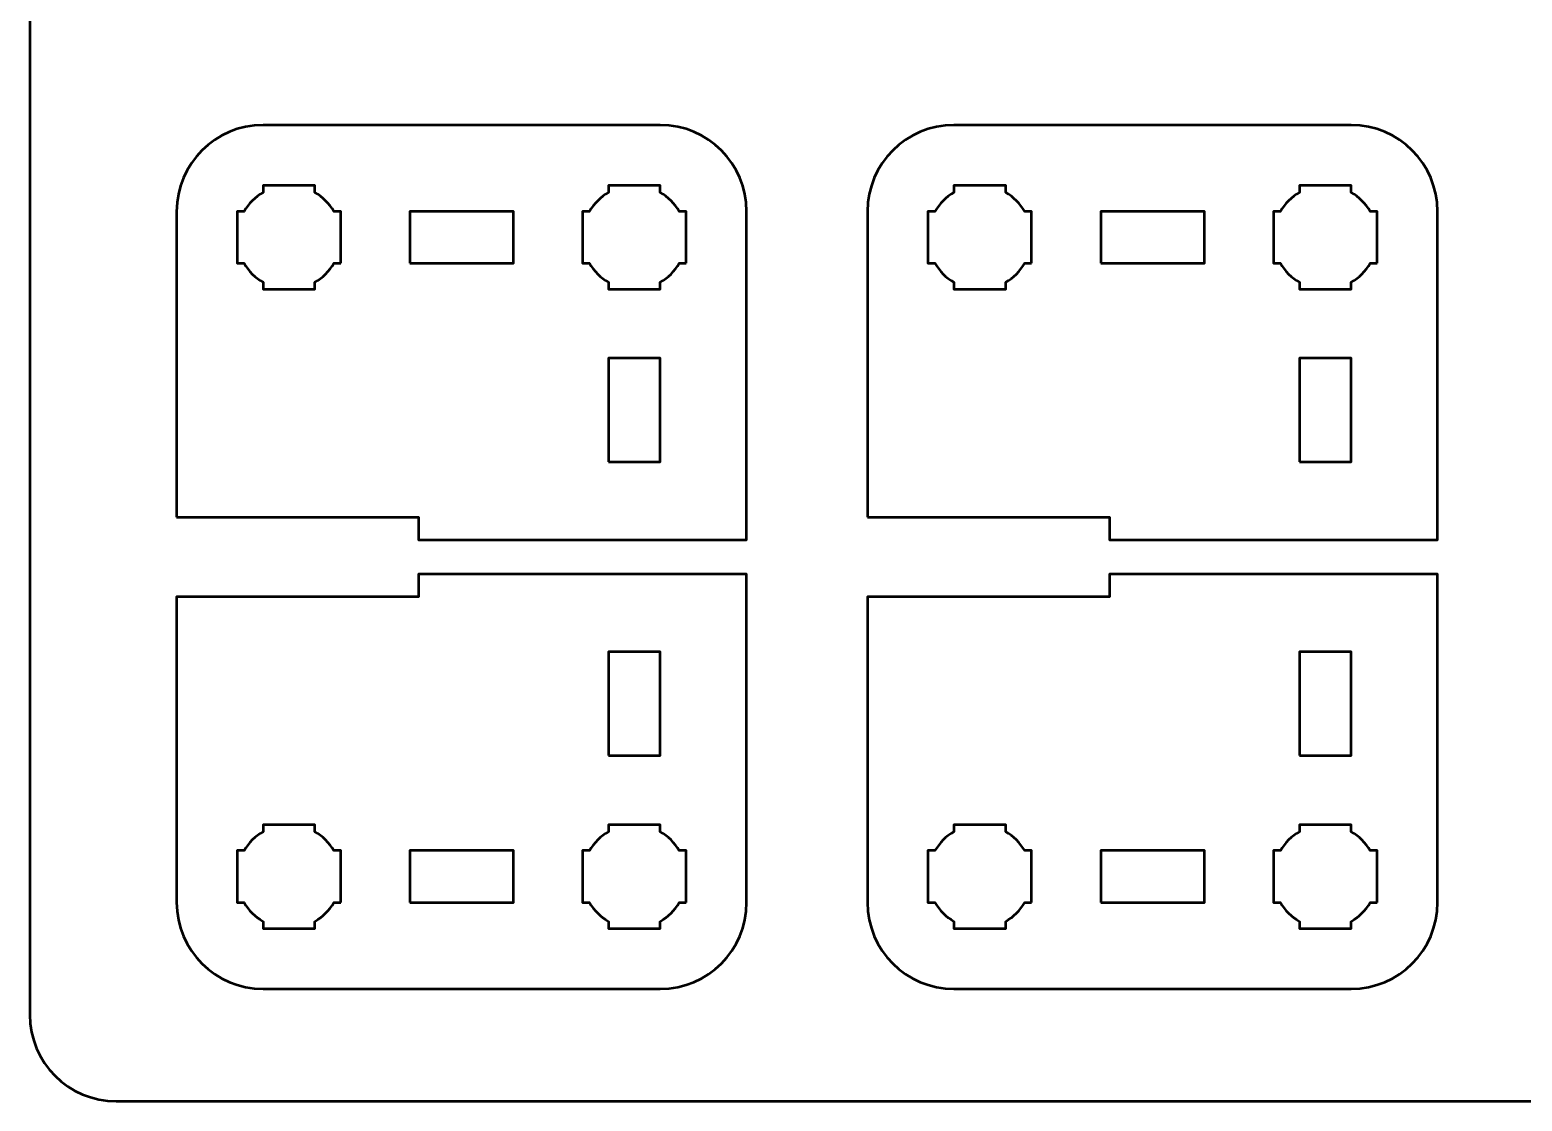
# Model space of a CAD drawing. Header units: centimetres. Extents: x -21 to 0, y -29.7 to 0.
# Drawn here: x -21 to -12.36, y -29.7 to -23.5 of the extents above; entities that cross this region are included whole.
import ezdxf

# ---------------------------------------------------------------- set-up
doc = ezdxf.new("R2010")
doc.units = ezdxf.units.CM
doc.header["$MEASUREMENT"] = 0
doc.layers.add('Layer 1', color=7, linetype='Continuous')

msp = doc.modelspace()

# ---------------------------------------------------------------- linework, layer by layer
at = {"layer": 'Layer 1', "color": 22, "lineweight": 53}
msp.add_open_spline([(-21.00003, -29.19995), (-21.00003, -29.19995), (-21.00003, -0.49992), (-21.00003, -0.49992), (-21.00003, -0.49992), (-21.00003, -0.22295), (-20.77694, 0.00004), (-20.49994, 0.00004), (-20.49994, 0.00004), (-20.49994, 0.00004), (-0.50008, 0.00004), (-0.50008, 0.00004), (-0.50008, 0.00004), (-0.22294, 0.00004), (0.00002, -0.22295), (0.00002, -0.49992), (0.00002, -0.49992), (0.00002, -0.49992), (0.00002, -29.19995), (0.00002, -29.19995), (0.00002, -29.19995), (0.00002, -29.47695), (-0.22294, -29.70004), (-0.50008, -29.70004), (-0.50008, -29.70004), (-0.50008, -29.70004), (-20.49994, -29.70004), (-20.49994, -29.70004), (-20.49994, -29.70004), (-20.77694, -29.70004), (-21.00003, -29.47695), (-21.00003, -29.19995)], degree=3, knots=[0, 0, 0, 0, 0.125, 0.125, 0.125, 0.125, 0.25, 0.25, 0.25, 0.25, 0.375, 0.375, 0.375, 0.375, 0.5, 0.5, 0.5, 0.5, 0.625, 0.625, 0.625, 0.625, 0.75, 0.75, 0.75, 0.75, 0.875, 0.875, 0.875, 0.875, 1, 1, 1, 1], dxfattribs=at)
at = {"layer": 'Layer 1', "color": 114, "lineweight": 53}
for points in [[(-20.15003, -26.319), (-20.15003, -26.319), (-20.15003, -24.55007), (-20.15003, -24.55007), (-20.15003, -24.55007), (-20.15003, -24.27293), (-19.92694, -24.04997), (-19.64994, -24.04997), (-19.64994, -24.04997), (-19.64994, -24.04997), (-17.35007, -24.04997), (-17.35007, -24.04997), (-17.35007, -24.04997), (-17.07293, -24.04997), (-16.84997, -24.27293), (-16.84997, -24.55007), (-16.84997, -24.55007), (-16.84997, -24.55007), (-16.84997, -26.45), (-16.84997, -26.45), (-16.84997, -26.45), (-16.84997, -26.45), (-18.75, -26.45), (-18.75, -26.45), (-18.75, -26.45), (-18.75, -26.45), (-18.75, -26.319), (-18.75, -26.319), (-18.75, -26.319), (-18.75, -26.319), (-20.15003, -26.319), (-20.15003, -26.319)], [(-16.15003, -26.319), (-16.15003, -26.319), (-16.15003, -24.55007), (-16.15003, -24.55007), (-16.15003, -24.55007), (-16.15003, -24.27293), (-15.92694, -24.04997), (-15.64994, -24.04997), (-15.64994, -24.04997), (-15.64994, -24.04997), (-13.35007, -24.04997), (-13.35007, -24.04997), (-13.35007, -24.04997), (-13.07293, -24.04997), (-12.84997, -24.27293), (-12.84997, -24.55007), (-12.84997, -24.55007), (-12.84997, -24.55007), (-12.84997, -26.45), (-12.84997, -26.45), (-12.84997, -26.45), (-12.84997, -26.45), (-14.75, -26.45), (-14.75, -26.45), (-14.75, -26.45), (-14.75, -26.45), (-14.75, -26.319), (-14.75, -26.319), (-14.75, -26.319), (-14.75, -26.319), (-16.15003, -26.319), (-16.15003, -26.319)], [(-20.15003, -28.54994), (-20.15003, -28.54994), (-20.15003, -26.781), (-20.15003, -26.781), (-20.15003, -26.781), (-20.15003, -26.781), (-18.75, -26.781), (-18.75, -26.781), (-18.75, -26.781), (-18.75, -26.781), (-18.75, -26.65), (-18.75, -26.65), (-18.75, -26.65), (-18.75, -26.65), (-16.84997, -26.65), (-16.84997, -26.65), (-16.84997, -26.65), (-16.84997, -26.65), (-16.84997, -28.54994), (-16.84997, -28.54994), (-16.84997, -28.54994), (-16.84997, -28.82694), (-17.07293, -29.05003), (-17.35007, -29.05003), (-17.35007, -29.05003), (-17.35007, -29.05003), (-19.64994, -29.05003), (-19.64994, -29.05003), (-19.64994, -29.05003), (-19.92694, -29.05003), (-20.15003, -28.82694), (-20.15003, -28.54994)], [(-16.15003, -28.54994), (-16.15003, -28.54994), (-16.15003, -26.781), (-16.15003, -26.781), (-16.15003, -26.781), (-16.15003, -26.781), (-14.75, -26.781), (-14.75, -26.781), (-14.75, -26.781), (-14.75, -26.781), (-14.75, -26.65), (-14.75, -26.65), (-14.75, -26.65), (-14.75, -26.65), (-12.84997, -26.65), (-12.84997, -26.65), (-12.84997, -26.65), (-12.84997, -26.65), (-12.84997, -28.54994), (-12.84997, -28.54994), (-12.84997, -28.54994), (-12.84997, -28.82694), (-13.07293, -29.05003), (-13.35007, -29.05003), (-13.35007, -29.05003), (-13.35007, -29.05003), (-15.64994, -29.05003), (-15.64994, -29.05003), (-15.64994, -29.05003), (-15.92694, -29.05003), (-16.15003, -28.82694), (-16.15003, -28.54994)]]:
    msp.add_open_spline(points, degree=3, knots=[0, 0, 0, 0, 0.125, 0.125, 0.125, 0.125, 0.25, 0.25, 0.25, 0.25, 0.375, 0.375, 0.375, 0.375, 0.5, 0.5, 0.5, 0.5, 0.625, 0.625, 0.625, 0.625, 0.75, 0.75, 0.75, 0.75, 0.875, 0.875, 0.875, 0.875, 1, 1, 1, 1], dxfattribs=at)
at = {"layer": 'Layer 1', "lineweight": 53}
for points, knots in [([(-19.2, -24.85007), (-19.2, -24.85007), (-19.24011, -24.85007), (-19.24011, -24.85007), (-19.24011, -24.85007), (-19.26643, -24.89554), (-19.30446, -24.93343), (-19.34993, -24.95989), (-19.34993, -24.95989), (-19.34993, -24.95989), (-19.34993, -25), (-19.34993, -25), (-19.34993, -25), (-19.34993, -25), (-19.5, -25), (-19.5, -25), (-19.5, -25), (-19.5, -25), (-19.64994, -25), (-19.64994, -25), (-19.64994, -25), (-19.64994, -25), (-19.64994, -24.95989), (-19.64994, -24.95989), (-19.64994, -24.95989), (-19.69555, -24.93343), (-19.73347, -24.89554), (-19.75979, -24.85007), (-19.75979, -24.85007), (-19.75979, -24.85007), (-19.80001, -24.85007), (-19.80001, -24.85007), (-19.80001, -24.85007), (-19.80001, -24.85007), (-19.80001, -24.7), (-19.80001, -24.7), (-19.80001, -24.7), (-19.80001, -24.7), (-19.80001, -24.55007), (-19.80001, -24.55007), (-19.80001, -24.55007), (-19.80001, -24.55007), (-19.75979, -24.55007), (-19.75979, -24.55007), (-19.75979, -24.55007), (-19.73347, -24.50445), (-19.69555, -24.46653), (-19.64994, -24.44021), (-19.64994, -24.44021), (-19.64994, -24.44021), (-19.64994, -24.4), (-19.64994, -24.4), (-19.64994, -24.4), (-19.64994, -24.4), (-19.5, -24.4), (-19.5, -24.4), (-19.5, -24.4), (-19.5, -24.4), (-19.34993, -24.4), (-19.34993, -24.4), (-19.34993, -24.4), (-19.34993, -24.4), (-19.34993, -24.44021), (-19.34993, -24.44021), (-19.34993, -24.44021), (-19.30446, -24.46653), (-19.26643, -24.50445), (-19.24011, -24.55007), (-19.24011, -24.55007), (-19.24011, -24.55007), (-19.2, -24.55007), (-19.2, -24.55007), (-19.2, -24.55007), (-19.2, -24.55007), (-19.2, -24.7), (-19.2, -24.7), (-19.2, -24.7), (-19.2, -24.7), (-19.2, -24.85007), (-19.2, -24.85007)], [0, 0, 0, 0, 0.05, 0.05, 0.05, 0.05, 0.1, 0.1, 0.1, 0.1, 0.15, 0.15, 0.15, 0.15, 0.2, 0.2, 0.2, 0.2, 0.25, 0.25, 0.25, 0.25, 0.3, 0.3, 0.3, 0.3, 0.35, 0.35, 0.35, 0.35, 0.4, 0.4, 0.4, 0.4, 0.45, 0.45, 0.45, 0.45, 0.5, 0.5, 0.5, 0.5, 0.55, 0.55, 0.55, 0.55, 0.6, 0.6, 0.6, 0.6, 0.65, 0.65, 0.65, 0.65, 0.7, 0.7, 0.7, 0.7, 0.75, 0.75, 0.75, 0.75, 0.8, 0.8, 0.8, 0.8, 0.85, 0.85, 0.85, 0.85, 0.9, 0.9, 0.9, 0.9, 0.95, 0.95, 0.95, 0.95, 1, 1, 1, 1]), ([(-17.19993, -24.85007), (-17.19993, -24.85007), (-17.24018, -24.85007), (-17.24018, -24.85007), (-17.24018, -24.85007), (-17.2665, -24.89554), (-17.30453, -24.93343), (-17.35, -24.95989), (-17.35, -24.95989), (-17.35, -24.95989), (-17.35, -25), (-17.35, -25), (-17.35, -25), (-17.35, -25), (-17.49993, -25), (-17.49993, -25), (-17.49993, -25), (-17.49993, -25), (-17.65, -25), (-17.65, -25), (-17.65, -25), (-17.65, -25), (-17.65, -24.95989), (-17.65, -24.95989), (-17.65, -24.95989), (-17.69548, -24.93343), (-17.73351, -24.89554), (-17.75982, -24.85007), (-17.75982, -24.85007), (-17.75982, -24.85007), (-17.79993, -24.85007), (-17.79993, -24.85007), (-17.79993, -24.85007), (-17.79993, -24.85007), (-17.79993, -24.7), (-17.79993, -24.7), (-17.79993, -24.7), (-17.79993, -24.7), (-17.79993, -24.55007), (-17.79993, -24.55007), (-17.79993, -24.55007), (-17.79993, -24.55007), (-17.75982, -24.55007), (-17.75982, -24.55007), (-17.75982, -24.55007), (-17.73351, -24.50445), (-17.69548, -24.46653), (-17.65, -24.44021), (-17.65, -24.44021), (-17.65, -24.44021), (-17.65, -24.4), (-17.65, -24.4), (-17.65, -24.4), (-17.65, -24.4), (-17.49993, -24.4), (-17.49993, -24.4), (-17.49993, -24.4), (-17.49993, -24.4), (-17.35, -24.4), (-17.35, -24.4), (-17.35, -24.4), (-17.35, -24.4), (-17.35, -24.44021), (-17.35, -24.44021), (-17.35, -24.44021), (-17.30453, -24.46653), (-17.2665, -24.50445), (-17.24018, -24.55007), (-17.24018, -24.55007), (-17.24018, -24.55007), (-17.19993, -24.55007), (-17.19993, -24.55007), (-17.19993, -24.55007), (-17.19993, -24.55007), (-17.19993, -24.7), (-17.19993, -24.7), (-17.19993, -24.7), (-17.19993, -24.7), (-17.19993, -24.85007), (-17.19993, -24.85007)], [0, 0, 0, 0, 0.05, 0.05, 0.05, 0.05, 0.1, 0.1, 0.1, 0.1, 0.15, 0.15, 0.15, 0.15, 0.2, 0.2, 0.2, 0.2, 0.25, 0.25, 0.25, 0.25, 0.3, 0.3, 0.3, 0.3, 0.35, 0.35, 0.35, 0.35, 0.4, 0.4, 0.4, 0.4, 0.45, 0.45, 0.45, 0.45, 0.5, 0.5, 0.5, 0.5, 0.55, 0.55, 0.55, 0.55, 0.6, 0.6, 0.6, 0.6, 0.65, 0.65, 0.65, 0.65, 0.7, 0.7, 0.7, 0.7, 0.75, 0.75, 0.75, 0.75, 0.8, 0.8, 0.8, 0.8, 0.85, 0.85, 0.85, 0.85, 0.9, 0.9, 0.9, 0.9, 0.95, 0.95, 0.95, 0.95, 1, 1, 1, 1]), ([(-15.2, -24.85007), (-15.2, -24.85007), (-15.24011, -24.85007), (-15.24011, -24.85007), (-15.24011, -24.85007), (-15.26643, -24.89554), (-15.30446, -24.93343), (-15.34993, -24.95989), (-15.34993, -24.95989), (-15.34993, -24.95989), (-15.34993, -25), (-15.34993, -25), (-15.34993, -25), (-15.34993, -25), (-15.5, -25), (-15.5, -25), (-15.5, -25), (-15.5, -25), (-15.64994, -25), (-15.64994, -25), (-15.64994, -25), (-15.64994, -25), (-15.64994, -24.95989), (-15.64994, -24.95989), (-15.64994, -24.95989), (-15.69555, -24.93343), (-15.73347, -24.89554), (-15.75979, -24.85007), (-15.75979, -24.85007), (-15.75979, -24.85007), (-15.80001, -24.85007), (-15.80001, -24.85007), (-15.80001, -24.85007), (-15.80001, -24.85007), (-15.80001, -24.7), (-15.80001, -24.7), (-15.80001, -24.7), (-15.80001, -24.7), (-15.80001, -24.55007), (-15.80001, -24.55007), (-15.80001, -24.55007), (-15.80001, -24.55007), (-15.75979, -24.55007), (-15.75979, -24.55007), (-15.75979, -24.55007), (-15.73347, -24.50445), (-15.69555, -24.46653), (-15.64994, -24.44021), (-15.64994, -24.44021), (-15.64994, -24.44021), (-15.64994, -24.4), (-15.64994, -24.4), (-15.64994, -24.4), (-15.64994, -24.4), (-15.5, -24.4), (-15.5, -24.4), (-15.5, -24.4), (-15.5, -24.4), (-15.34993, -24.4), (-15.34993, -24.4), (-15.34993, -24.4), (-15.34993, -24.4), (-15.34993, -24.44021), (-15.34993, -24.44021), (-15.34993, -24.44021), (-15.30446, -24.46653), (-15.26643, -24.50445), (-15.24011, -24.55007), (-15.24011, -24.55007), (-15.24011, -24.55007), (-15.2, -24.55007), (-15.2, -24.55007), (-15.2, -24.55007), (-15.2, -24.55007), (-15.2, -24.7), (-15.2, -24.7), (-15.2, -24.7), (-15.2, -24.7), (-15.2, -24.85007), (-15.2, -24.85007)], [0, 0, 0, 0, 0.05, 0.05, 0.05, 0.05, 0.1, 0.1, 0.1, 0.1, 0.15, 0.15, 0.15, 0.15, 0.2, 0.2, 0.2, 0.2, 0.25, 0.25, 0.25, 0.25, 0.3, 0.3, 0.3, 0.3, 0.35, 0.35, 0.35, 0.35, 0.4, 0.4, 0.4, 0.4, 0.45, 0.45, 0.45, 0.45, 0.5, 0.5, 0.5, 0.5, 0.55, 0.55, 0.55, 0.55, 0.6, 0.6, 0.6, 0.6, 0.65, 0.65, 0.65, 0.65, 0.7, 0.7, 0.7, 0.7, 0.75, 0.75, 0.75, 0.75, 0.8, 0.8, 0.8, 0.8, 0.85, 0.85, 0.85, 0.85, 0.9, 0.9, 0.9, 0.9, 0.95, 0.95, 0.95, 0.95, 1, 1, 1, 1]), ([(-13.19993, -24.85007), (-13.19993, -24.85007), (-13.24018, -24.85007), (-13.24018, -24.85007), (-13.24018, -24.85007), (-13.2665, -24.89554), (-13.30453, -24.93343), (-13.35, -24.95989), (-13.35, -24.95989), (-13.35, -24.95989), (-13.35, -25), (-13.35, -25), (-13.35, -25), (-13.35, -25), (-13.49993, -25), (-13.49993, -25), (-13.49993, -25), (-13.49993, -25), (-13.65, -25), (-13.65, -25), (-13.65, -25), (-13.65, -25), (-13.65, -24.95989), (-13.65, -24.95989), (-13.65, -24.95989), (-13.69548, -24.93343), (-13.73351, -24.89554), (-13.75982, -24.85007), (-13.75982, -24.85007), (-13.75982, -24.85007), (-13.79993, -24.85007), (-13.79993, -24.85007), (-13.79993, -24.85007), (-13.79993, -24.85007), (-13.79993, -24.7), (-13.79993, -24.7), (-13.79993, -24.7), (-13.79993, -24.7), (-13.79993, -24.55007), (-13.79993, -24.55007), (-13.79993, -24.55007), (-13.79993, -24.55007), (-13.75982, -24.55007), (-13.75982, -24.55007), (-13.75982, -24.55007), (-13.73351, -24.50445), (-13.69548, -24.46653), (-13.65, -24.44021), (-13.65, -24.44021), (-13.65, -24.44021), (-13.65, -24.4), (-13.65, -24.4), (-13.65, -24.4), (-13.65, -24.4), (-13.49993, -24.4), (-13.49993, -24.4), (-13.49993, -24.4), (-13.49993, -24.4), (-13.35, -24.4), (-13.35, -24.4), (-13.35, -24.4), (-13.35, -24.4), (-13.35, -24.44021), (-13.35, -24.44021), (-13.35, -24.44021), (-13.30453, -24.46653), (-13.2665, -24.50445), (-13.24018, -24.55007), (-13.24018, -24.55007), (-13.24018, -24.55007), (-13.19993, -24.55007), (-13.19993, -24.55007), (-13.19993, -24.55007), (-13.19993, -24.55007), (-13.19993, -24.7), (-13.19993, -24.7), (-13.19993, -24.7), (-13.19993, -24.7), (-13.19993, -24.85007), (-13.19993, -24.85007)], [0, 0, 0, 0, 0.05, 0.05, 0.05, 0.05, 0.1, 0.1, 0.1, 0.1, 0.15, 0.15, 0.15, 0.15, 0.2, 0.2, 0.2, 0.2, 0.25, 0.25, 0.25, 0.25, 0.3, 0.3, 0.3, 0.3, 0.35, 0.35, 0.35, 0.35, 0.4, 0.4, 0.4, 0.4, 0.45, 0.45, 0.45, 0.45, 0.5, 0.5, 0.5, 0.5, 0.55, 0.55, 0.55, 0.55, 0.6, 0.6, 0.6, 0.6, 0.65, 0.65, 0.65, 0.65, 0.7, 0.7, 0.7, 0.7, 0.75, 0.75, 0.75, 0.75, 0.8, 0.8, 0.8, 0.8, 0.85, 0.85, 0.85, 0.85, 0.9, 0.9, 0.9, 0.9, 0.95, 0.95, 0.95, 0.95, 1, 1, 1, 1]), ([(-18.79999, -24.85007), (-18.79999, -24.85007), (-18.79999, -24.55007), (-18.79999, -24.55007), (-18.79999, -24.55007), (-18.79999, -24.55007), (-18.19998, -24.55007), (-18.19998, -24.55007), (-18.19998, -24.55007), (-18.19998, -24.55007), (-18.19998, -24.85007), (-18.19998, -24.85007), (-18.19998, -24.85007), (-18.19998, -24.85007), (-18.79999, -24.85007), (-18.79999, -24.85007)], [0, 0, 0, 0, 0.25, 0.25, 0.25, 0.25, 0.5, 0.5, 0.5, 0.5, 0.75, 0.75, 0.75, 0.75, 1, 1, 1, 1]), ([(-14.79999, -24.85007), (-14.79999, -24.85007), (-14.79999, -24.55007), (-14.79999, -24.55007), (-14.79999, -24.55007), (-14.79999, -24.55007), (-14.19998, -24.55007), (-14.19998, -24.55007), (-14.19998, -24.55007), (-14.19998, -24.55007), (-14.19998, -24.85007), (-14.19998, -24.85007), (-14.19998, -24.85007), (-14.19998, -24.85007), (-14.79999, -24.85007), (-14.79999, -24.85007)], [0, 0, 0, 0, 0.25, 0.25, 0.25, 0.25, 0.5, 0.5, 0.5, 0.5, 0.75, 0.75, 0.75, 0.75, 1, 1, 1, 1]), ([(-17.65, -26.00002), (-17.65, -26.00002), (-17.65, -25.40002), (-17.65, -25.40002), (-17.65, -25.40002), (-17.65, -25.40002), (-17.35, -25.40002), (-17.35, -25.40002), (-17.35, -25.40002), (-17.35, -25.40002), (-17.35, -26.00002), (-17.35, -26.00002), (-17.35, -26.00002), (-17.35, -26.00002), (-17.65, -26.00002), (-17.65, -26.00002)], [0, 0, 0, 0, 0.25, 0.25, 0.25, 0.25, 0.5, 0.5, 0.5, 0.5, 0.75, 0.75, 0.75, 0.75, 1, 1, 1, 1]), ([(-13.65, -26.00002), (-13.65, -26.00002), (-13.65, -25.40002), (-13.65, -25.40002), (-13.65, -25.40002), (-13.65, -25.40002), (-13.35, -25.40002), (-13.35, -25.40002), (-13.35, -25.40002), (-13.35, -25.40002), (-13.35, -26.00002), (-13.35, -26.00002), (-13.35, -26.00002), (-13.35, -26.00002), (-13.65, -26.00002), (-13.65, -26.00002)], [0, 0, 0, 0, 0.25, 0.25, 0.25, 0.25, 0.5, 0.5, 0.5, 0.5, 0.75, 0.75, 0.75, 0.75, 1, 1, 1, 1]), ([(-17.65, -27.69999), (-17.65, -27.69999), (-17.65, -27.09998), (-17.65, -27.09998), (-17.65, -27.09998), (-17.65, -27.09998), (-17.35, -27.09998), (-17.35, -27.09998), (-17.35, -27.09998), (-17.35, -27.09998), (-17.35, -27.69999), (-17.35, -27.69999), (-17.35, -27.69999), (-17.35, -27.69999), (-17.65, -27.69999), (-17.65, -27.69999)], [0, 0, 0, 0, 0.25, 0.25, 0.25, 0.25, 0.5, 0.5, 0.5, 0.5, 0.75, 0.75, 0.75, 0.75, 1, 1, 1, 1]), ([(-13.65, -27.69999), (-13.65, -27.69999), (-13.65, -27.09998), (-13.65, -27.09998), (-13.65, -27.09998), (-13.65, -27.09998), (-13.35, -27.09998), (-13.35, -27.09998), (-13.35, -27.09998), (-13.35, -27.09998), (-13.35, -27.69999), (-13.35, -27.69999), (-13.35, -27.69999), (-13.35, -27.69999), (-13.65, -27.69999), (-13.65, -27.69999)], [0, 0, 0, 0, 0.25, 0.25, 0.25, 0.25, 0.5, 0.5, 0.5, 0.5, 0.75, 0.75, 0.75, 0.75, 1, 1, 1, 1]), ([(-19.2, -28.54994), (-19.2, -28.54994), (-19.24011, -28.54994), (-19.24011, -28.54994), (-19.24011, -28.54994), (-19.26643, -28.59555), (-19.30446, -28.63347), (-19.34993, -28.65979), (-19.34993, -28.65979), (-19.34993, -28.65979), (-19.34993, -28.70001), (-19.34993, -28.70001), (-19.34993, -28.70001), (-19.34993, -28.70001), (-19.5, -28.70001), (-19.5, -28.70001), (-19.5, -28.70001), (-19.5, -28.70001), (-19.64994, -28.70001), (-19.64994, -28.70001), (-19.64994, -28.70001), (-19.64994, -28.70001), (-19.64994, -28.65979), (-19.64994, -28.65979), (-19.64994, -28.65979), (-19.69555, -28.63347), (-19.73347, -28.59555), (-19.75979, -28.54994), (-19.75979, -28.54994), (-19.75979, -28.54994), (-19.80001, -28.54994), (-19.80001, -28.54994), (-19.80001, -28.54994), (-19.80001, -28.54994), (-19.80001, -28.40001), (-19.80001, -28.40001), (-19.80001, -28.40001), (-19.80001, -28.40001), (-19.80001, -28.24993), (-19.80001, -28.24993), (-19.80001, -28.24993), (-19.80001, -28.24993), (-19.75979, -28.24993), (-19.75979, -28.24993), (-19.75979, -28.24993), (-19.73347, -28.20446), (-19.69555, -28.16643), (-19.64994, -28.14011), (-19.64994, -28.14011), (-19.64994, -28.14011), (-19.64994, -28.1), (-19.64994, -28.1), (-19.64994, -28.1), (-19.64994, -28.1), (-19.5, -28.1), (-19.5, -28.1), (-19.5, -28.1), (-19.5, -28.1), (-19.34993, -28.1), (-19.34993, -28.1), (-19.34993, -28.1), (-19.34993, -28.1), (-19.34993, -28.14011), (-19.34993, -28.14011), (-19.34993, -28.14011), (-19.30446, -28.16643), (-19.26643, -28.20446), (-19.24011, -28.24993), (-19.24011, -28.24993), (-19.24011, -28.24993), (-19.2, -28.24993), (-19.2, -28.24993), (-19.2, -28.24993), (-19.2, -28.24993), (-19.2, -28.40001), (-19.2, -28.40001), (-19.2, -28.40001), (-19.2, -28.40001), (-19.2, -28.54994), (-19.2, -28.54994)], [0, 0, 0, 0, 0.05, 0.05, 0.05, 0.05, 0.1, 0.1, 0.1, 0.1, 0.15, 0.15, 0.15, 0.15, 0.2, 0.2, 0.2, 0.2, 0.25, 0.25, 0.25, 0.25, 0.3, 0.3, 0.3, 0.3, 0.35, 0.35, 0.35, 0.35, 0.4, 0.4, 0.4, 0.4, 0.45, 0.45, 0.45, 0.45, 0.5, 0.5, 0.5, 0.5, 0.55, 0.55, 0.55, 0.55, 0.6, 0.6, 0.6, 0.6, 0.65, 0.65, 0.65, 0.65, 0.7, 0.7, 0.7, 0.7, 0.75, 0.75, 0.75, 0.75, 0.8, 0.8, 0.8, 0.8, 0.85, 0.85, 0.85, 0.85, 0.9, 0.9, 0.9, 0.9, 0.95, 0.95, 0.95, 0.95, 1, 1, 1, 1]), ([(-17.19993, -28.54994), (-17.19993, -28.54994), (-17.24018, -28.54994), (-17.24018, -28.54994), (-17.24018, -28.54994), (-17.2665, -28.59555), (-17.30453, -28.63347), (-17.35, -28.65979), (-17.35, -28.65979), (-17.35, -28.65979), (-17.35, -28.70001), (-17.35, -28.70001), (-17.35, -28.70001), (-17.35, -28.70001), (-17.49993, -28.70001), (-17.49993, -28.70001), (-17.49993, -28.70001), (-17.49993, -28.70001), (-17.65, -28.70001), (-17.65, -28.70001), (-17.65, -28.70001), (-17.65, -28.70001), (-17.65, -28.65979), (-17.65, -28.65979), (-17.65, -28.65979), (-17.69548, -28.63347), (-17.73351, -28.59555), (-17.75982, -28.54994), (-17.75982, -28.54994), (-17.75982, -28.54994), (-17.79993, -28.54994), (-17.79993, -28.54994), (-17.79993, -28.54994), (-17.79993, -28.54994), (-17.79993, -28.40001), (-17.79993, -28.40001), (-17.79993, -28.40001), (-17.79993, -28.40001), (-17.79993, -28.24993), (-17.79993, -28.24993), (-17.79993, -28.24993), (-17.79993, -28.24993), (-17.75982, -28.24993), (-17.75982, -28.24993), (-17.75982, -28.24993), (-17.73351, -28.20446), (-17.69548, -28.16643), (-17.65, -28.14011), (-17.65, -28.14011), (-17.65, -28.14011), (-17.65, -28.1), (-17.65, -28.1), (-17.65, -28.1), (-17.65, -28.1), (-17.49993, -28.1), (-17.49993, -28.1), (-17.49993, -28.1), (-17.49993, -28.1), (-17.35, -28.1), (-17.35, -28.1), (-17.35, -28.1), (-17.35, -28.1), (-17.35, -28.14011), (-17.35, -28.14011), (-17.35, -28.14011), (-17.30453, -28.16643), (-17.2665, -28.20446), (-17.24018, -28.24993), (-17.24018, -28.24993), (-17.24018, -28.24993), (-17.19993, -28.24993), (-17.19993, -28.24993), (-17.19993, -28.24993), (-17.19993, -28.24993), (-17.19993, -28.40001), (-17.19993, -28.40001), (-17.19993, -28.40001), (-17.19993, -28.40001), (-17.19993, -28.54994), (-17.19993, -28.54994)], [0, 0, 0, 0, 0.05, 0.05, 0.05, 0.05, 0.1, 0.1, 0.1, 0.1, 0.15, 0.15, 0.15, 0.15, 0.2, 0.2, 0.2, 0.2, 0.25, 0.25, 0.25, 0.25, 0.3, 0.3, 0.3, 0.3, 0.35, 0.35, 0.35, 0.35, 0.4, 0.4, 0.4, 0.4, 0.45, 0.45, 0.45, 0.45, 0.5, 0.5, 0.5, 0.5, 0.55, 0.55, 0.55, 0.55, 0.6, 0.6, 0.6, 0.6, 0.65, 0.65, 0.65, 0.65, 0.7, 0.7, 0.7, 0.7, 0.75, 0.75, 0.75, 0.75, 0.8, 0.8, 0.8, 0.8, 0.85, 0.85, 0.85, 0.85, 0.9, 0.9, 0.9, 0.9, 0.95, 0.95, 0.95, 0.95, 1, 1, 1, 1]), ([(-15.2, -28.54994), (-15.2, -28.54994), (-15.24011, -28.54994), (-15.24011, -28.54994), (-15.24011, -28.54994), (-15.26643, -28.59555), (-15.30446, -28.63347), (-15.34993, -28.65979), (-15.34993, -28.65979), (-15.34993, -28.65979), (-15.34993, -28.70001), (-15.34993, -28.70001), (-15.34993, -28.70001), (-15.34993, -28.70001), (-15.5, -28.70001), (-15.5, -28.70001), (-15.5, -28.70001), (-15.5, -28.70001), (-15.64994, -28.70001), (-15.64994, -28.70001), (-15.64994, -28.70001), (-15.64994, -28.70001), (-15.64994, -28.65979), (-15.64994, -28.65979), (-15.64994, -28.65979), (-15.69555, -28.63347), (-15.73347, -28.59555), (-15.75979, -28.54994), (-15.75979, -28.54994), (-15.75979, -28.54994), (-15.80001, -28.54994), (-15.80001, -28.54994), (-15.80001, -28.54994), (-15.80001, -28.54994), (-15.80001, -28.40001), (-15.80001, -28.40001), (-15.80001, -28.40001), (-15.80001, -28.40001), (-15.80001, -28.24993), (-15.80001, -28.24993), (-15.80001, -28.24993), (-15.80001, -28.24993), (-15.75979, -28.24993), (-15.75979, -28.24993), (-15.75979, -28.24993), (-15.73347, -28.20446), (-15.69555, -28.16643), (-15.64994, -28.14011), (-15.64994, -28.14011), (-15.64994, -28.14011), (-15.64994, -28.1), (-15.64994, -28.1), (-15.64994, -28.1), (-15.64994, -28.1), (-15.5, -28.1), (-15.5, -28.1), (-15.5, -28.1), (-15.5, -28.1), (-15.34993, -28.1), (-15.34993, -28.1), (-15.34993, -28.1), (-15.34993, -28.1), (-15.34993, -28.14011), (-15.34993, -28.14011), (-15.34993, -28.14011), (-15.30446, -28.16643), (-15.26643, -28.20446), (-15.24011, -28.24993), (-15.24011, -28.24993), (-15.24011, -28.24993), (-15.2, -28.24993), (-15.2, -28.24993), (-15.2, -28.24993), (-15.2, -28.24993), (-15.2, -28.40001), (-15.2, -28.40001), (-15.2, -28.40001), (-15.2, -28.40001), (-15.2, -28.54994), (-15.2, -28.54994)], [0, 0, 0, 0, 0.05, 0.05, 0.05, 0.05, 0.1, 0.1, 0.1, 0.1, 0.15, 0.15, 0.15, 0.15, 0.2, 0.2, 0.2, 0.2, 0.25, 0.25, 0.25, 0.25, 0.3, 0.3, 0.3, 0.3, 0.35, 0.35, 0.35, 0.35, 0.4, 0.4, 0.4, 0.4, 0.45, 0.45, 0.45, 0.45, 0.5, 0.5, 0.5, 0.5, 0.55, 0.55, 0.55, 0.55, 0.6, 0.6, 0.6, 0.6, 0.65, 0.65, 0.65, 0.65, 0.7, 0.7, 0.7, 0.7, 0.75, 0.75, 0.75, 0.75, 0.8, 0.8, 0.8, 0.8, 0.85, 0.85, 0.85, 0.85, 0.9, 0.9, 0.9, 0.9, 0.95, 0.95, 0.95, 0.95, 1, 1, 1, 1]), ([(-13.19993, -28.54994), (-13.19993, -28.54994), (-13.24018, -28.54994), (-13.24018, -28.54994), (-13.24018, -28.54994), (-13.2665, -28.59555), (-13.30453, -28.63347), (-13.35, -28.65979), (-13.35, -28.65979), (-13.35, -28.65979), (-13.35, -28.70001), (-13.35, -28.70001), (-13.35, -28.70001), (-13.35, -28.70001), (-13.49993, -28.70001), (-13.49993, -28.70001), (-13.49993, -28.70001), (-13.49993, -28.70001), (-13.65, -28.70001), (-13.65, -28.70001), (-13.65, -28.70001), (-13.65, -28.70001), (-13.65, -28.65979), (-13.65, -28.65979), (-13.65, -28.65979), (-13.69548, -28.63347), (-13.73351, -28.59555), (-13.75982, -28.54994), (-13.75982, -28.54994), (-13.75982, -28.54994), (-13.79993, -28.54994), (-13.79993, -28.54994), (-13.79993, -28.54994), (-13.79993, -28.54994), (-13.79993, -28.40001), (-13.79993, -28.40001), (-13.79993, -28.40001), (-13.79993, -28.40001), (-13.79993, -28.24993), (-13.79993, -28.24993), (-13.79993, -28.24993), (-13.79993, -28.24993), (-13.75982, -28.24993), (-13.75982, -28.24993), (-13.75982, -28.24993), (-13.73351, -28.20446), (-13.69548, -28.16643), (-13.65, -28.14011), (-13.65, -28.14011), (-13.65, -28.14011), (-13.65, -28.1), (-13.65, -28.1), (-13.65, -28.1), (-13.65, -28.1), (-13.49993, -28.1), (-13.49993, -28.1), (-13.49993, -28.1), (-13.49993, -28.1), (-13.35, -28.1), (-13.35, -28.1), (-13.35, -28.1), (-13.35, -28.1), (-13.35, -28.14011), (-13.35, -28.14011), (-13.35, -28.14011), (-13.30453, -28.16643), (-13.2665, -28.20446), (-13.24018, -28.24993), (-13.24018, -28.24993), (-13.24018, -28.24993), (-13.19993, -28.24993), (-13.19993, -28.24993), (-13.19993, -28.24993), (-13.19993, -28.24993), (-13.19993, -28.40001), (-13.19993, -28.40001), (-13.19993, -28.40001), (-13.19993, -28.40001), (-13.19993, -28.54994), (-13.19993, -28.54994)], [0, 0, 0, 0, 0.05, 0.05, 0.05, 0.05, 0.1, 0.1, 0.1, 0.1, 0.15, 0.15, 0.15, 0.15, 0.2, 0.2, 0.2, 0.2, 0.25, 0.25, 0.25, 0.25, 0.3, 0.3, 0.3, 0.3, 0.35, 0.35, 0.35, 0.35, 0.4, 0.4, 0.4, 0.4, 0.45, 0.45, 0.45, 0.45, 0.5, 0.5, 0.5, 0.5, 0.55, 0.55, 0.55, 0.55, 0.6, 0.6, 0.6, 0.6, 0.65, 0.65, 0.65, 0.65, 0.7, 0.7, 0.7, 0.7, 0.75, 0.75, 0.75, 0.75, 0.8, 0.8, 0.8, 0.8, 0.85, 0.85, 0.85, 0.85, 0.9, 0.9, 0.9, 0.9, 0.95, 0.95, 0.95, 0.95, 1, 1, 1, 1]), ([(-18.79999, -28.54994), (-18.79999, -28.54994), (-18.79999, -28.24993), (-18.79999, -28.24993), (-18.79999, -28.24993), (-18.79999, -28.24993), (-18.19998, -28.24993), (-18.19998, -28.24993), (-18.19998, -28.24993), (-18.19998, -28.24993), (-18.19998, -28.54994), (-18.19998, -28.54994), (-18.19998, -28.54994), (-18.19998, -28.54994), (-18.79999, -28.54994), (-18.79999, -28.54994)], [0, 0, 0, 0, 0.25, 0.25, 0.25, 0.25, 0.5, 0.5, 0.5, 0.5, 0.75, 0.75, 0.75, 0.75, 1, 1, 1, 1]), ([(-14.79999, -28.54994), (-14.79999, -28.54994), (-14.79999, -28.24993), (-14.79999, -28.24993), (-14.79999, -28.24993), (-14.79999, -28.24993), (-14.19998, -28.24993), (-14.19998, -28.24993), (-14.19998, -28.24993), (-14.19998, -28.24993), (-14.19998, -28.54994), (-14.19998, -28.54994), (-14.19998, -28.54994), (-14.19998, -28.54994), (-14.79999, -28.54994), (-14.79999, -28.54994)], [0, 0, 0, 0, 0.25, 0.25, 0.25, 0.25, 0.5, 0.5, 0.5, 0.5, 0.75, 0.75, 0.75, 0.75, 1, 1, 1, 1])]:
    msp.add_open_spline(points, degree=3, knots=knots, dxfattribs=at)

doc.saveas('drawing.dxf')
